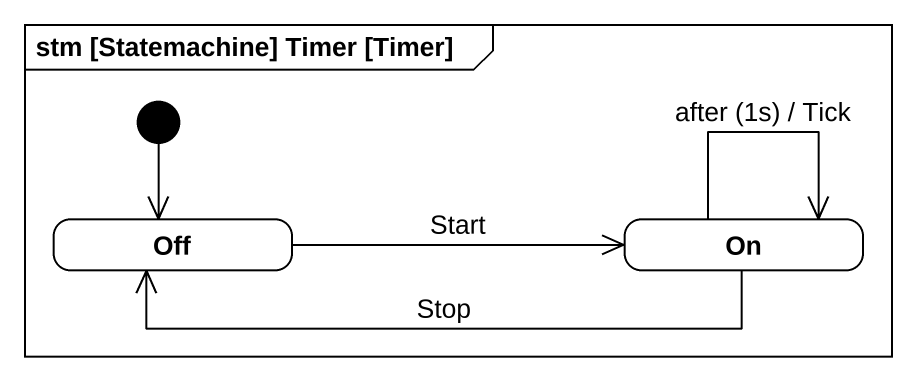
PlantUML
@startuml
mainframe stm [Statemachine] Timer [Timer]
hide empty description
state Off
state "On" as On_
[*] --> Off
Off -right-> On_ : Start
On_ -left-> Off : Stop
On_ --> On_ : after (1s) / Tick
@enduml
